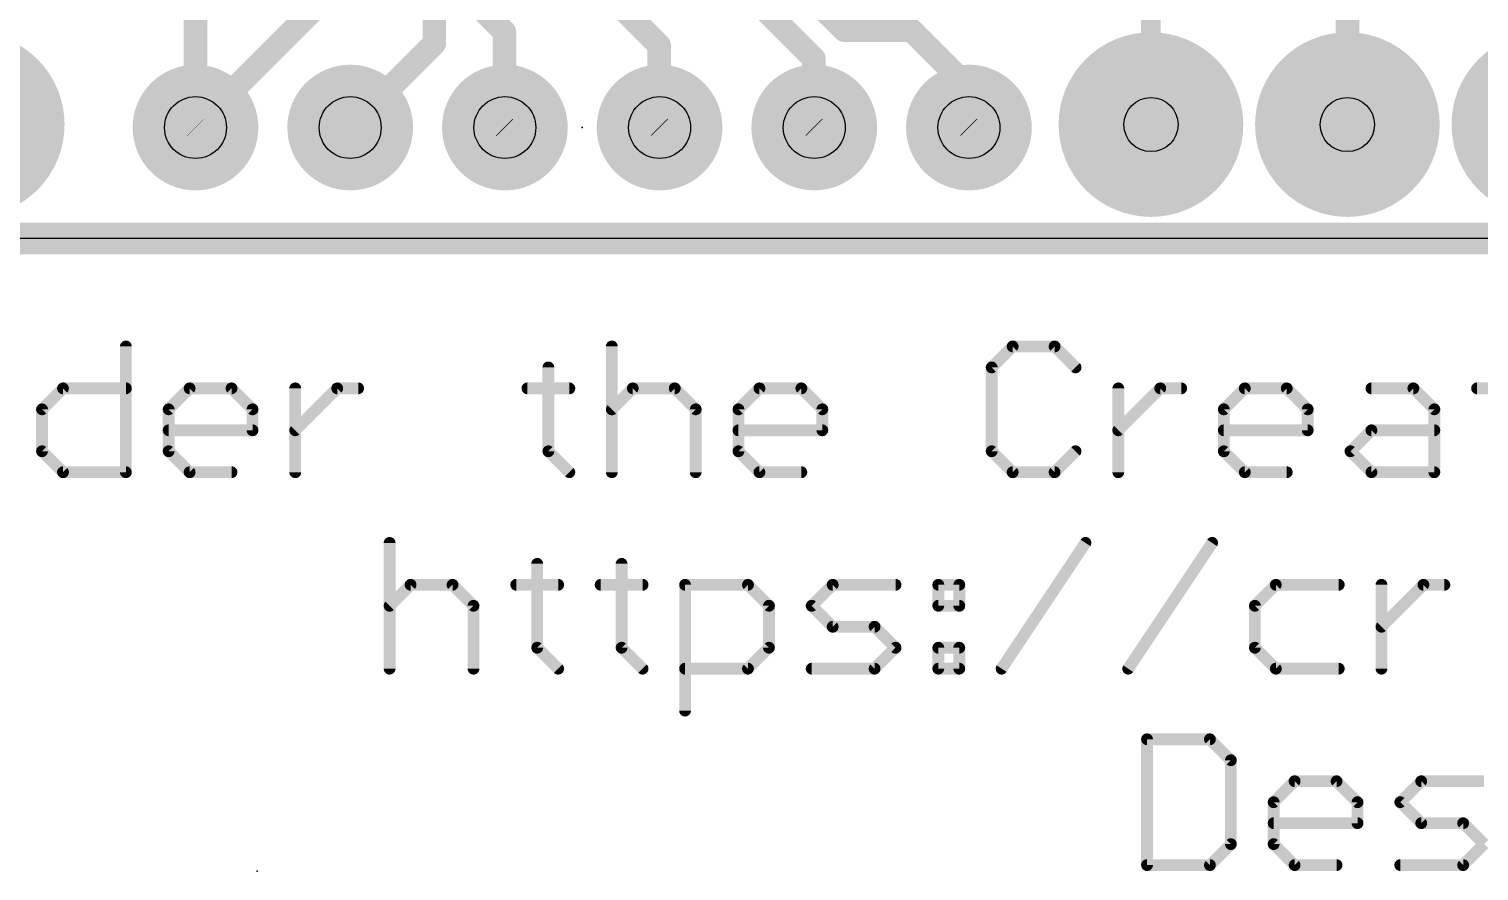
# Model space of a CAD drawing. Extents: x -6 to 101, y -9 to 20.
# Drawn here: x 11.43 to 30.17, y -8.15 to 2.73 of the extents above; entities that cross this region are included whole.
import ezdxf

# ---------------------------------------------------------------- set-up
doc = ezdxf.new("R2010")
doc.units = 0
for name, color, linetype in [('1', 22, 'CONTINUOUS'), ('16', 175, 'CONTINUOUS'), ('17', 82, 'CONTINUOUS'), ('20', 7, 'CONTINUOUS'), ('21', 253, 'CONTINUOUS'), ('23', 7, 'CONTINUOUS'), ('29', 253, 'CONTINUOUS'), ('30', 253, 'CONTINUOUS'), ('44', 253, 'CONTINUOUS'), ('51', 253, 'CONTINUOUS')]:
    doc.layers.add(name, color=color, linetype=linetype)

# ---------------------------------------------------------------- blocks, each defined once
blk = doc.blocks.new('RECT')
blk.add_solid([(-0.5, -0.5), (0.5, -0.5), (-0.5, 0.5), (0.5, 0.5)])
blk = doc.blocks.new('ROUNDP')
at = {"const_width": 0.5}
blk.add_lwpolyline([(0, -0.25, 1), (0, 0.25, 1), (0, -0.25)], format="xyb", dxfattribs=at)

msp = doc.modelspace()

# ---------------------------------------------------------------- linework, layer by layer
at = {"layer": '1'}
for points, const_width in [([(16.6676, 5.8838), (16.6676, 2.5476)], 0.3048), ([(16.0176, 3.8976), (13.58, 1.46)], 0.3048), ([(28.4734, 1.4986), (28.4734, 3.7846)], 0.3048), ([(16.6676, 2.5476), (15.58, 1.46)], 0.3048), ([(40.259, 0.0254), (0.0254, 0.0254)], 0.4064)]:
    msp.add_lwpolyline(points, dxfattribs=dict(at, const_width=const_width))
at = {"layer": '1', "const_width": 0.1524}
for points in [[(16.7215, 2.4937, 1), (16.6137, 2.6015)], [(16.5914, 2.5476, 1), (16.7438, 2.5476)], [(13.5261, 1.5139, 1), (13.6339, 1.4061)], [(15.5261, 1.5139, 1), (15.6339, 1.4061)], [(28.3972, 1.4986, 1), (28.5496, 1.4986)]]:
    msp.add_lwpolyline(points, format="xyb", dxfattribs=at)
at = {"layer": '16'}
for points, const_width in [([(17.574, 2.6952), (13.589, 6.7056)], 0.3048), ([(13.5796, 6.0038), (13.5796, 1.4604)], 0.3048), ([(25.9334, 5.1562), (25.9334, 1.4986)], 0.254), ([(21.971, 2.7178), (20.574, 4.1148)], 0.3048), ([(21.574, 2.3528), (20.2692, 3.6576)], 0.3048), ([(19.574, 2.524), (18.8976, 3.2004)], 0.3048), ([(17.574, 2.6952), (17.574, 1.466)], 0.3048), ([(22.8346, 2.7178), (21.971, 2.7178)], 0.3048), ([(23.574, 1.9784), (22.8346, 2.7178)], 0.3048), ([(19.574, 2.524), (19.574, 1.466)], 0.3048), ([(21.574, 2.3528), (21.574, 1.466)], 0.3048), ([(23.574, 1.9784), (23.574, 1.466)], 0.3048), ([(13.5796, 1.4604), (13.58, 1.46)], 0.3048), ([(17.574, 1.466), (17.58, 1.46)], 0.3048), ([(19.574, 1.466), (19.58, 1.46)], 0.3048), ([(21.574, 1.466), (21.58, 1.46)], 0.3048), ([(23.574, 1.466), (23.58, 1.46)], 0.3048), ([(40.259, 0.0254), (0.0254, 0.0254)], 0.4064)]:
    msp.add_lwpolyline(points, dxfattribs=dict(at, const_width=const_width))
for points, const_width in [([(17.6502, 2.6952, 1), (17.4978, 2.6952)], 0.1524), ([(17.5199, 2.6415, 1), (17.6281, 2.7489)], 0.1524), ([(21.971, 2.794, 1), (21.971, 2.6416)], 0.1524), ([(21.9171, 2.6639, 1), (22.0249, 2.7717)], 0.1524), ([(22.8885, 2.7717, 1), (22.7807, 2.6639)], 0.1524), ([(22.8346, 2.6416, 1), (22.8346, 2.794)], 0.1524), ([(19.6502, 2.524, 1), (19.4978, 2.524)], 0.1524), ([(19.5201, 2.4701, 1), (19.6279, 2.5779)], 0.1524), ([(21.6502, 2.3528, 1), (21.4978, 2.3528)], 0.1524), ([(21.5201, 2.2989, 1), (21.6279, 2.4067)], 0.1524), ([(23.6502, 1.9784, 1), (23.4978, 1.9784)], 0.1524), ([(23.5201, 1.9245, 1), (23.6279, 2.0323)], 0.1524), ([(13.6335, 1.5143, 1), (13.5257, 1.4065)], 0.1524), ([(13.5034, 1.4604, 1), (13.6558, 1.4604)], 0.1524), ([(13.5261, 1.4061, 1), (13.6339, 1.5139)], 0.1524), ([(17.6279, 1.5199, 1), (17.5201, 1.4121)], 0.1524), ([(17.4978, 1.466, 1), (17.6502, 1.466)], 0.1524), ([(17.5261, 1.4061, 1), (17.6339, 1.5139)], 0.1524), ([(19.6279, 1.5199, 1), (19.5201, 1.4121)], 0.1524), ([(19.4978, 1.466, 1), (19.6502, 1.466)], 0.1524), ([(19.5261, 1.4061, 1), (19.6339, 1.5139)], 0.1524), ([(21.6279, 1.5199, 1), (21.5201, 1.4121)], 0.1524), ([(21.4978, 1.466, 1), (21.6502, 1.466)], 0.1524), ([(21.5261, 1.4061, 1), (21.6339, 1.5139)], 0.1524), ([(23.6279, 1.5199, 1), (23.5201, 1.4121)], 0.1524), ([(23.4978, 1.466, 1), (23.6502, 1.466)], 0.1524), ([(23.5261, 1.4061, 1), (23.6339, 1.5139)], 0.1524), ([(25.8699, 1.4986, 1), (25.9969, 1.4986)], 0.127)]:
    msp.add_lwpolyline(points, format="xyb", dxfattribs=dict(at, const_width=const_width))
at = {"layer": '20'}
msp.add_line((49.7078, 0.0254), (0.7112, 0.0254), dxfattribs=at)
at = {"layer": '23'}
for p in [(18.58, 1.46), (14.3764, -8.1534)]:
    msp.add_point(p, dxfattribs=at)
at = {"layer": '44'}
for centre, radius in [((13.58, 1.46), 0.4), ((15.58, 1.46), 0.4), ((17.58, 1.46), 0.4), ((19.58, 1.46), 0.4), ((21.58, 1.46), 0.4), ((23.58, 1.46), 0.4), ((25.9334, 1.4986), 0.35), ((28.4734, 1.4986), 0.35)]:
    msp.add_circle(centre, radius, dxfattribs=at)
at = {"layer": '51', "const_width": 0.1524}
for points in [[(12.6803, -1.3702), (12.6803, -2.9972)], [(18.9628, -1.3702), (18.9628, -2.9972)], [(24.1454, -1.3702), (23.8743, -1.6414)], [(24.6878, -1.3702), (24.1454, -1.3702)], [(24.9589, -1.6414), (24.6878, -1.3702)], [(18.1425, -1.6414), (18.1425, -2.726)], [(23.8743, -1.6414), (23.8743, -2.726)], [(11.5956, -2.1837), (11.8668, -1.9125)], [(11.8668, -1.9125), (12.6803, -1.9125)], [(13.2328, -2.1837), (13.5039, -1.9125)], [(13.5039, -1.9125), (14.0463, -1.9125)], [(14.0463, -1.9125), (14.3174, -2.1837)], [(14.8699, -2.9972), (14.8699, -1.9125)], [(14.8699, -2.4549), (15.4122, -1.9125)], [(15.4122, -1.9125), (15.6834, -1.9125)], [(17.8714, -1.9125), (18.4137, -1.9125)], [(18.9628, -2.1837), (19.234, -1.9125)], [(19.234, -1.9125), (19.7763, -1.9125)], [(19.7763, -1.9125), (20.0475, -2.1837)], [(20.6, -2.1837), (20.8711, -1.9125)], [(20.8711, -1.9125), (21.4135, -1.9125)], [(21.4135, -1.9125), (21.6846, -2.1837)], [(25.5114, -2.9972), (25.5114, -1.9125)], [(25.5114, -2.4549), (26.0538, -1.9125)], [(26.0538, -1.9125), (26.3249, -1.9125)], [(26.8757, -2.1837), (27.1469, -1.9125)], [(27.1469, -1.9125), (27.6892, -1.9125)], [(27.6892, -1.9125), (27.9604, -2.1837)], [(28.784, -1.9125), (29.3264, -1.9125)], [(29.3264, -1.9125), (29.5975, -2.1837)], [(30.15, -1.9125), (30.6924, -1.9125)], [(11.5956, -2.726), (11.5956, -2.1837)], [(13.2328, -2.726), (13.2328, -2.1837)], [(14.3174, -2.1837), (14.3174, -2.4549)], [(20.0475, -2.1837), (20.0475, -2.9972)], [(20.6, -2.726), (20.6, -2.1837)], [(21.6846, -2.1837), (21.6846, -2.4549)], [(26.8757, -2.726), (26.8757, -2.1837)], [(27.9604, -2.1837), (27.9604, -2.4549)], [(29.5975, -2.1837), (29.5975, -2.9972)], [(14.3174, -2.4549), (13.2328, -2.4549)], [(21.6846, -2.4549), (20.6, -2.4549)], [(27.9604, -2.4549), (26.8757, -2.4549)], [(28.5129, -2.726), (28.784, -2.4549)], [(28.784, -2.4549), (29.5975, -2.4549)], [(11.8668, -2.9972), (11.5956, -2.726)], [(13.5039, -2.9972), (13.2328, -2.726)], [(18.1425, -2.726), (18.4137, -2.9972)], [(20.8711, -2.9972), (20.6, -2.726)], [(23.8743, -2.726), (24.1454, -2.9972)], [(24.6878, -2.9972), (24.9589, -2.726)], [(27.1469, -2.9972), (26.8757, -2.726)], [(28.784, -2.9972), (28.5129, -2.726)], [(12.6803, -2.9972), (11.8668, -2.9972)], [(14.0463, -2.9972), (13.5039, -2.9972)], [(21.4135, -2.9972), (20.8711, -2.9972)], [(24.1454, -2.9972), (24.6878, -2.9972)], [(27.6892, -2.9972), (27.1469, -2.9972)], [(29.5975, -2.9972), (28.784, -2.9972)], [(16.0898, -3.9102), (16.0898, -5.5372)], [(24.0027, -5.5372), (25.0873, -3.9102)], [(25.6398, -5.5372), (26.7245, -3.9102)], [(17.9981, -4.1814), (17.9981, -5.266)], [(19.0895, -4.1814), (19.0895, -5.266)], [(16.0898, -4.7237), (16.3609, -4.4525)], [(16.3609, -4.4525), (16.9032, -4.4525)], [(16.9032, -4.4525), (17.1744, -4.7237)], [(17.7269, -4.4525), (18.2692, -4.4525)], [(18.8184, -4.4525), (19.3607, -4.4525)], [(19.9098, -6.0795), (19.9098, -4.4525)], [(19.9098, -4.4525), (20.7233, -4.4525)], [(20.7233, -4.4525), (20.9944, -4.7237)], [(21.5469, -4.7237), (21.8181, -4.4525)], [(21.8181, -4.4525), (22.6316, -4.4525)], [(23.1841, -4.4525), (23.4553, -4.4525)], [(23.1841, -4.7237), (23.1841, -4.4525)], [(23.4553, -4.4525), (23.4553, -4.7237)], [(27.5482, -4.4525), (27.277, -4.7237)], [(28.3617, -4.4525), (27.5482, -4.4525)], [(28.9141, -5.5372), (28.9141, -4.4525)], [(28.9141, -4.9949), (29.4565, -4.4525)], [(29.4565, -4.4525), (29.7276, -4.4525)], [(17.1744, -4.7237), (17.1744, -5.5372)], [(20.9944, -4.7237), (20.9944, -5.266)], [(21.8181, -4.9949), (21.5469, -4.7237)], [(23.4553, -4.7237), (23.1841, -4.7237)], [(27.277, -4.7237), (27.277, -5.266)], [(22.3604, -4.9949), (21.8181, -4.9949)], [(22.6316, -5.266), (22.3604, -4.9949)], [(17.9981, -5.266), (18.2692, -5.5372)], [(19.0895, -5.266), (19.3607, -5.5372)], [(20.9944, -5.266), (20.7233, -5.5372)], [(22.3604, -5.5372), (22.6316, -5.266)], [(23.1841, -5.266), (23.4553, -5.266)], [(23.1841, -5.5372), (23.1841, -5.266)], [(23.4553, -5.266), (23.4553, -5.5372)], [(27.277, -5.266), (27.5482, -5.5372)], [(20.7233, -5.5372), (19.9098, -5.5372)], [(21.5469, -5.5372), (22.3604, -5.5372)], [(23.4553, -5.5372), (23.1841, -5.5372)], [(27.5482, -5.5372), (28.3617, -5.5372)], [(25.8826, -6.4502), (25.8826, -8.0772)], [(26.6961, -6.4502), (25.8826, -6.4502)], [(26.9673, -6.7214), (26.6961, -6.4502)], [(26.9673, -7.806), (26.9673, -6.7214)], [(27.5198, -7.2637), (27.7909, -6.9925)], [(27.7909, -6.9925), (28.3332, -6.9925)], [(28.3332, -6.9925), (28.6044, -7.2637)], [(29.1569, -7.2637), (29.4281, -6.9925)], [(29.4281, -6.9925), (30.2416, -6.9925)], [(27.5198, -7.806), (27.5198, -7.2637)], [(28.6044, -7.2637), (28.6044, -7.5349)], [(29.4281, -7.5349), (29.1569, -7.2637)], [(28.6044, -7.5349), (27.5198, -7.5349)], [(29.9704, -7.5349), (29.4281, -7.5349)], [(30.2416, -7.806), (29.9704, -7.5349)], [(26.6961, -8.0772), (26.9673, -7.806)], [(27.7909, -8.0772), (27.5198, -7.806)], [(29.9704, -8.0772), (30.2416, -7.806)], [(25.8826, -8.0772), (26.6961, -8.0772)], [(28.3332, -8.0772), (27.7909, -8.0772)], [(29.1569, -8.0772), (29.9704, -8.0772)]]:
    msp.add_lwpolyline(points, dxfattribs=at)
at = {"layer": '51', "const_width": 0.0762}
for points in [[(12.7184, -1.3702, 1), (12.6422, -1.3702)], [(19.0009, -1.3702, 1), (18.9247, -1.3702)], [(24.1454, -1.3321, 1), (24.1454, -1.4083)], [(24.1724, -1.3972, 1), (24.1185, -1.3433)], [(24.7147, -1.3433, 1), (24.6608, -1.3972)], [(24.6878, -1.4083, 1), (24.6878, -1.3321)], [(18.1806, -1.6414, 1), (18.1044, -1.6414)], [(23.8473, -1.6144, 1), (23.9012, -1.6683)], [(23.9124, -1.6414, 1), (23.8362, -1.6414)], [(24.932, -1.6683, 1), (24.9859, -1.6144)], [(11.8668, -1.8744, 1), (11.8668, -1.9506)], [(11.8937, -1.9395, 1), (11.8398, -1.8856)], [(12.6803, -1.9506, 1), (12.6803, -1.8744)], [(13.5039, -1.8744, 1), (13.5039, -1.9506)], [(13.5309, -1.9395, 1), (13.477, -1.8856)], [(14.0732, -1.8856, 1), (14.0193, -1.9395)], [(14.0463, -1.9506, 1), (14.0463, -1.8744)], [(14.908, -1.9125, 1), (14.8318, -1.9125)], [(15.4122, -1.8744, 1), (15.4122, -1.9506)], [(15.4392, -1.9395, 1), (15.3853, -1.8856)], [(15.6834, -1.9506, 1), (15.6834, -1.8744)], [(17.8714, -1.8744, 1), (17.8714, -1.9506)], [(18.4137, -1.9506, 1), (18.4137, -1.8744)], [(19.234, -1.8744, 1), (19.234, -1.9506)], [(19.2609, -1.9395, 1), (19.207, -1.8856)], [(19.8032, -1.8856, 1), (19.7494, -1.9395)], [(19.7763, -1.9506, 1), (19.7763, -1.8744)], [(20.8711, -1.8744, 1), (20.8711, -1.9506)], [(20.8981, -1.9395, 1), (20.8442, -1.8856)], [(21.4404, -1.8856, 1), (21.3865, -1.9395)], [(21.4135, -1.9506, 1), (21.4135, -1.8744)], [(25.5495, -1.9125, 1), (25.4733, -1.9125)], [(26.0538, -1.8744, 1), (26.0538, -1.9506)], [(26.0807, -1.9395, 1), (26.0268, -1.8856)], [(26.3249, -1.9506, 1), (26.3249, -1.8744)], [(27.1469, -1.8744, 1), (27.1469, -1.9506)], [(27.1738, -1.9395, 1), (27.1199, -1.8856)], [(27.7162, -1.8856, 1), (27.6623, -1.9395)], [(27.6892, -1.9506, 1), (27.6892, -1.8744)], [(28.784, -1.8744, 1), (28.784, -1.9506)], [(29.3533, -1.8856, 1), (29.2994, -1.9395)], [(29.3264, -1.9506, 1), (29.3264, -1.8744)], [(30.15, -1.8744, 1), (30.15, -1.9506)], [(11.6337, -2.1837, 1), (11.5575, -2.1837)], [(11.5687, -2.1568, 1), (11.6225, -2.2106)], [(13.2709, -2.1837, 1), (13.1947, -2.1837)], [(13.2058, -2.1568, 1), (13.2597, -2.2106)], [(14.3555, -2.1837, 1), (14.2793, -2.1837)], [(14.2905, -2.2106, 1), (14.3444, -2.1568)], [(18.9359, -2.1568, 1), (18.9897, -2.2106)], [(20.0856, -2.1837, 1), (20.0094, -2.1837)], [(20.0205, -2.2106, 1), (20.0744, -2.1568)], [(20.6381, -2.1837, 1), (20.5619, -2.1837)], [(20.573, -2.1568, 1), (20.6269, -2.2106)], [(21.7227, -2.1837, 1), (21.6465, -2.1837)], [(21.6577, -2.2106, 1), (21.7116, -2.1568)], [(26.9138, -2.1837, 1), (26.8376, -2.1837)], [(26.8488, -2.1568, 1), (26.9027, -2.2106)], [(27.9985, -2.1837, 1), (27.9223, -2.1837)], [(27.9334, -2.2106, 1), (27.9873, -2.1568)], [(29.6356, -2.1837, 1), (29.5594, -2.1837)], [(29.5706, -2.2106, 1), (29.6245, -2.1568)], [(13.2328, -2.4168, 1), (13.2328, -2.493)], [(14.2793, -2.4549, 1), (14.3555, -2.4549)], [(14.3174, -2.493, 1), (14.3174, -2.4168)], [(14.843, -2.4279, 1), (14.8969, -2.4818)], [(20.6, -2.4168, 1), (20.6, -2.493)], [(21.6465, -2.4549, 1), (21.7227, -2.4549)], [(21.6846, -2.493, 1), (21.6846, -2.4168)], [(25.4845, -2.4279, 1), (25.5384, -2.4818)], [(26.8757, -2.4168, 1), (26.8757, -2.493)], [(27.9223, -2.4549, 1), (27.9985, -2.4549)], [(27.9604, -2.493, 1), (27.9604, -2.4168)], [(28.784, -2.4168, 1), (28.784, -2.493)], [(28.811, -2.4818, 1), (28.7571, -2.4279)], [(29.5975, -2.493, 1), (29.5975, -2.4168)], [(11.6225, -2.6991, 1), (11.5687, -2.753)], [(11.5575, -2.726, 1), (11.6337, -2.726)], [(13.2597, -2.6991, 1), (13.2058, -2.753)], [(13.1947, -2.726, 1), (13.2709, -2.726)], [(18.1695, -2.6991, 1), (18.1156, -2.753)], [(18.1044, -2.726, 1), (18.1806, -2.726)], [(20.6269, -2.6991, 1), (20.573, -2.753)], [(20.5619, -2.726, 1), (20.6381, -2.726)], [(23.9012, -2.6991, 1), (23.8473, -2.753)], [(23.8362, -2.726, 1), (23.9124, -2.726)], [(24.9859, -2.753, 1), (24.932, -2.6991)], [(26.9027, -2.6991, 1), (26.8488, -2.753)], [(26.8376, -2.726, 1), (26.9138, -2.726)], [(28.5398, -2.6991, 1), (28.4859, -2.753)], [(28.4859, -2.6991, 1), (28.5398, -2.753)], [(11.8668, -2.9591, 1), (11.8668, -3.0353)], [(11.8398, -3.0241, 1), (11.8937, -2.9703)], [(12.6422, -2.9972, 1), (12.7184, -2.9972)], [(12.6803, -3.0353, 1), (12.6803, -2.9591)], [(13.5039, -2.9591, 1), (13.5039, -3.0353)], [(13.477, -3.0241, 1), (13.5309, -2.9703)], [(14.0463, -3.0353, 1), (14.0463, -2.9591)], [(14.8318, -2.9972, 1), (14.908, -2.9972)], [(18.3868, -3.0241, 1), (18.4406, -2.9703)], [(18.9247, -2.9972, 1), (19.0009, -2.9972)], [(20.0094, -2.9972, 1), (20.0856, -2.9972)], [(20.8711, -2.9591, 1), (20.8711, -3.0353)], [(20.8442, -3.0241, 1), (20.8981, -2.9703)], [(21.4135, -3.0353, 1), (21.4135, -2.9591)], [(24.1454, -2.9591, 1), (24.1454, -3.0353)], [(24.1185, -3.0241, 1), (24.1724, -2.9703)], [(24.6608, -2.9703, 1), (24.7147, -3.0241)], [(24.6878, -3.0353, 1), (24.6878, -2.9591)], [(25.4733, -2.9972, 1), (25.5495, -2.9972)], [(27.1469, -2.9591, 1), (27.1469, -3.0353)], [(27.1199, -3.0241, 1), (27.1738, -2.9703)], [(27.6892, -3.0353, 1), (27.6892, -2.9591)], [(28.784, -2.9591, 1), (28.784, -3.0353)], [(28.7571, -3.0241, 1), (28.811, -2.9703)], [(29.5594, -2.9972, 1), (29.6356, -2.9972)], [(29.5975, -3.0353, 1), (29.5975, -2.9591)], [(16.1279, -3.9102, 1), (16.0517, -3.9102)], [(25.119, -3.9313, 1), (25.0556, -3.8891)], [(26.7562, -3.9313, 1), (26.6928, -3.8891)], [(18.0362, -4.1814, 1), (17.96, -4.1814)], [(19.1276, -4.1814, 1), (19.0514, -4.1814)], [(16.3609, -4.4144, 1), (16.3609, -4.4906)], [(16.3879, -4.4795, 1), (16.334, -4.4256)], [(16.9302, -4.4256, 1), (16.8763, -4.4795)], [(16.9032, -4.4906, 1), (16.9032, -4.4144)], [(17.7269, -4.4144, 1), (17.7269, -4.4906)], [(18.2692, -4.4906, 1), (18.2692, -4.4144)], [(18.8184, -4.4144, 1), (18.8184, -4.4906)], [(19.3607, -4.4906, 1), (19.3607, -4.4144)], [(19.9479, -4.4525, 1), (19.8717, -4.4525)], [(19.9098, -4.4144, 1), (19.9098, -4.4906)], [(20.7502, -4.4256, 1), (20.6963, -4.4795)], [(20.7233, -4.4906, 1), (20.7233, -4.4144)], [(21.8181, -4.4144, 1), (21.8181, -4.4906)], [(21.845, -4.4795, 1), (21.7912, -4.4256)], [(22.6316, -4.4906, 1), (22.6316, -4.4144)], [(23.1841, -4.4144, 1), (23.1841, -4.4906)], [(23.2222, -4.4525, 1), (23.146, -4.4525)], [(23.4934, -4.4525, 1), (23.4172, -4.4525)], [(23.4553, -4.4906, 1), (23.4553, -4.4144)], [(27.5482, -4.4144, 1), (27.5482, -4.4906)], [(27.5751, -4.4795, 1), (27.5212, -4.4256)], [(28.3617, -4.4906, 1), (28.3617, -4.4144)], [(28.9522, -4.4525, 1), (28.876, -4.4525)], [(29.4565, -4.4144, 1), (29.4565, -4.4906)], [(29.4834, -4.4795, 1), (29.4295, -4.4256)], [(29.7276, -4.4906, 1), (29.7276, -4.4144)], [(16.0628, -4.6968, 1), (16.1167, -4.7506)], [(17.2125, -4.7237, 1), (17.1363, -4.7237)], [(17.1475, -4.7506, 1), (17.2014, -4.6968)], [(21.0325, -4.7237, 1), (20.9563, -4.7237)], [(20.9675, -4.7506, 1), (21.0214, -4.6968)], [(21.5739, -4.6968, 1), (21.52, -4.7506)], [(21.52, -4.6968, 1), (21.5739, -4.7506)], [(23.1841, -4.6856, 1), (23.1841, -4.7618)], [(23.146, -4.7237, 1), (23.2222, -4.7237)], [(23.4172, -4.7237, 1), (23.4934, -4.7237)], [(23.4553, -4.7618, 1), (23.4553, -4.6856)], [(27.3151, -4.7237, 1), (27.2389, -4.7237)], [(27.25, -4.6968, 1), (27.3039, -4.7506)], [(21.8181, -4.9568, 1), (21.8181, -5.033)], [(21.7912, -5.0218, 1), (21.845, -4.9679)], [(22.3874, -4.9679, 1), (22.3335, -5.0218)], [(22.3604, -5.033, 1), (22.3604, -4.9568)], [(28.8872, -4.9679, 1), (28.9411, -5.0218)], [(18.025, -5.2391, 1), (17.9711, -5.293)], [(17.96, -5.266, 1), (18.0362, -5.266)], [(19.1165, -5.2391, 1), (19.0626, -5.293)], [(19.0514, -5.266, 1), (19.1276, -5.266)], [(20.9563, -5.266, 1), (21.0325, -5.266)], [(21.0214, -5.293, 1), (20.9675, -5.2391)], [(22.6585, -5.293, 1), (22.6047, -5.2391)], [(22.6047, -5.293, 1), (22.6585, -5.2391)], [(23.1841, -5.2279, 1), (23.1841, -5.3041)], [(23.2222, -5.266, 1), (23.146, -5.266)], [(23.4934, -5.266, 1), (23.4172, -5.266)], [(23.4553, -5.3041, 1), (23.4553, -5.2279)], [(27.3039, -5.2391, 1), (27.25, -5.293)], [(27.2389, -5.266, 1), (27.3151, -5.266)], [(16.0517, -5.5372, 1), (16.1279, -5.5372)], [(17.1363, -5.5372, 1), (17.2125, -5.5372)], [(18.2423, -5.5641, 1), (18.2962, -5.5103)], [(19.3337, -5.5641, 1), (19.3876, -5.5103)], [(19.9098, -5.4991, 1), (19.9098, -5.5753)], [(20.6963, -5.5103, 1), (20.7502, -5.5641)], [(20.7233, -5.5753, 1), (20.7233, -5.4991)], [(21.5469, -5.4991, 1), (21.5469, -5.5753)], [(22.3335, -5.5103, 1), (22.3874, -5.5641)], [(22.3604, -5.5753, 1), (22.3604, -5.4991)], [(23.1841, -5.4991, 1), (23.1841, -5.5753)], [(23.146, -5.5372, 1), (23.2222, -5.5372)], [(23.4172, -5.5372, 1), (23.4934, -5.5372)], [(23.4553, -5.5753, 1), (23.4553, -5.4991)], [(23.971, -5.5161, 1), (24.0344, -5.5583)], [(25.6081, -5.5161, 1), (25.6715, -5.5583)], [(27.5482, -5.4991, 1), (27.5482, -5.5753)], [(27.5212, -5.5641, 1), (27.5751, -5.5103)], [(28.3617, -5.5753, 1), (28.3617, -5.4991)], [(28.876, -5.5372, 1), (28.9522, -5.5372)], [(19.8717, -6.0795, 1), (19.9479, -6.0795)], [(25.9207, -6.4502, 1), (25.8445, -6.4502)], [(25.8826, -6.4121, 1), (25.8826, -6.4883)], [(26.723, -6.4233, 1), (26.6692, -6.4772)], [(26.6961, -6.4883, 1), (26.6961, -6.4121)], [(27.0054, -6.7214, 1), (26.9292, -6.7214)], [(26.9403, -6.7483, 1), (26.9942, -6.6944)], [(27.7909, -6.9544, 1), (27.7909, -7.0306)], [(27.8179, -7.0195, 1), (27.764, -6.9656)], [(28.3602, -6.9656, 1), (28.3063, -7.0195)], [(28.3332, -7.0306, 1), (28.3332, -6.9544)], [(29.4281, -6.9544, 1), (29.4281, -7.0306)], [(29.455, -7.0195, 1), (29.4011, -6.9656)], [(27.5579, -7.2637, 1), (27.4817, -7.2637)], [(27.4928, -7.2368, 1), (27.5467, -7.2906)], [(28.6425, -7.2637, 1), (28.5663, -7.2637)], [(28.5775, -7.2906, 1), (28.6314, -7.2368)], [(29.1839, -7.2368, 1), (29.13, -7.2906)], [(29.13, -7.2368, 1), (29.1839, -7.2906)], [(27.5198, -7.4968, 1), (27.5198, -7.573)], [(28.5663, -7.5349, 1), (28.6425, -7.5349)], [(28.6044, -7.573, 1), (28.6044, -7.4968)], [(29.4281, -7.4968, 1), (29.4281, -7.573)], [(29.4011, -7.5618, 1), (29.455, -7.5079)], [(29.9973, -7.5079, 1), (29.9435, -7.5618)], [(29.9704, -7.573, 1), (29.9704, -7.4968)], [(26.9292, -7.806, 1), (27.0054, -7.806)], [(26.9942, -7.833, 1), (26.9403, -7.7791)], [(27.5467, -7.7791, 1), (27.4928, -7.833)], [(27.4817, -7.806, 1), (27.5579, -7.806)], [(25.8826, -8.0391, 1), (25.8826, -8.1153)], [(25.8445, -8.0772, 1), (25.9207, -8.0772)], [(26.6692, -8.0503, 1), (26.723, -8.1041)], [(26.6961, -8.1153, 1), (26.6961, -8.0391)], [(27.7909, -8.0391, 1), (27.7909, -8.1153)], [(27.764, -8.1041, 1), (27.8179, -8.0503)], [(28.3332, -8.1153, 1), (28.3332, -8.0391)], [(29.1569, -8.0391, 1), (29.1569, -8.1153)], [(29.9435, -8.0503, 1), (29.9973, -8.1041)], [(29.9704, -8.1153, 1), (29.9704, -8.0391)]]:
    msp.add_lwpolyline(points, format="xyb", dxfattribs=at)

# ---------------------------------------------------------------- block references
at = {"layer": '17'}
for p, xscale, yscale in [((10.6934, 1.4986), 2.1844, 2.1844), ((10.6934, 1.4986), 2.1844, 2.1844), ((25.9334, 1.4986), 2.1844, 2.1844), ((25.9334, 1.4986), 2.1844, 2.1844), ((28.4734, 1.4986), 2.1844, 2.1844), ((28.4734, 1.4986), 2.1844, 2.1844), ((31.0134, 1.4986), 2.1844, 2.1844), ((31.0134, 1.4986), 2.1844, 2.1844), ((13.58, 1.46), 1.4224, 1.4224), ((13.58, 1.46), 1.4224, 1.4224), ((15.58, 1.46), 1.4224, 1.4224), ((15.58, 1.46), 1.4224, 1.4224), ((17.58, 1.46), 1.4224, 1.4224), ((17.58, 1.46), 1.4224, 1.4224), ((19.58, 1.46), 1.4224, 1.4224), ((19.58, 1.46), 1.4224, 1.4224), ((21.58, 1.46), 1.4224, 1.4224), ((21.58, 1.46), 1.4224, 1.4224), ((23.58, 1.46), 1.4224, 1.4224), ((23.58, 1.46), 1.4224, 1.4224)]:
    msp.add_blockref('ROUNDP', p, dxfattribs=dict(at, xscale=xscale, yscale=yscale))
at = {"layer": '21', "xscale": 0.508, "yscale": 0.508}
for p in [(13.58, 1.46), (15.58, 1.46), (17.58, 1.46), (19.58, 1.46), (21.58, 1.46), (23.58, 1.46)]:
    msp.add_blockref('RECT', p, dxfattribs=at)
at = {"layer": '29'}
for p, xscale, yscale in [((10.6934, 1.4986), 2.3876, 2.3876), ((25.9334, 1.4986), 2.3876, 2.3876), ((28.4734, 1.4986), 2.3876, 2.3876), ((31.0134, 1.4986), 2.3876, 2.3876), ((13.58, 1.46), 1.6256, 1.6256), ((15.58, 1.46), 1.6256, 1.6256), ((17.58, 1.46), 1.6256, 1.6256), ((19.58, 1.46), 1.6256, 1.6256), ((21.58, 1.46), 1.6256, 1.6256), ((23.58, 1.46), 1.6256, 1.6256)]:
    msp.add_blockref('ROUNDP', p, dxfattribs=dict(at, xscale=xscale, yscale=yscale))
at = {"layer": '30'}
for p, xscale, yscale in [((10.6934, 1.4986), 2.3876, 2.3876), ((25.9334, 1.4986), 2.3876, 2.3876), ((28.4734, 1.4986), 2.3876, 2.3876), ((31.0134, 1.4986), 2.3876, 2.3876), ((13.58, 1.46), 1.6256, 1.6256), ((15.58, 1.46), 1.6256, 1.6256), ((17.58, 1.46), 1.6256, 1.6256), ((19.58, 1.46), 1.6256, 1.6256), ((21.58, 1.46), 1.6256, 1.6256), ((23.58, 1.46), 1.6256, 1.6256)]:
    msp.add_blockref('ROUNDP', p, dxfattribs=dict(at, xscale=xscale, yscale=yscale))

doc.saveas('drawing.dxf')
